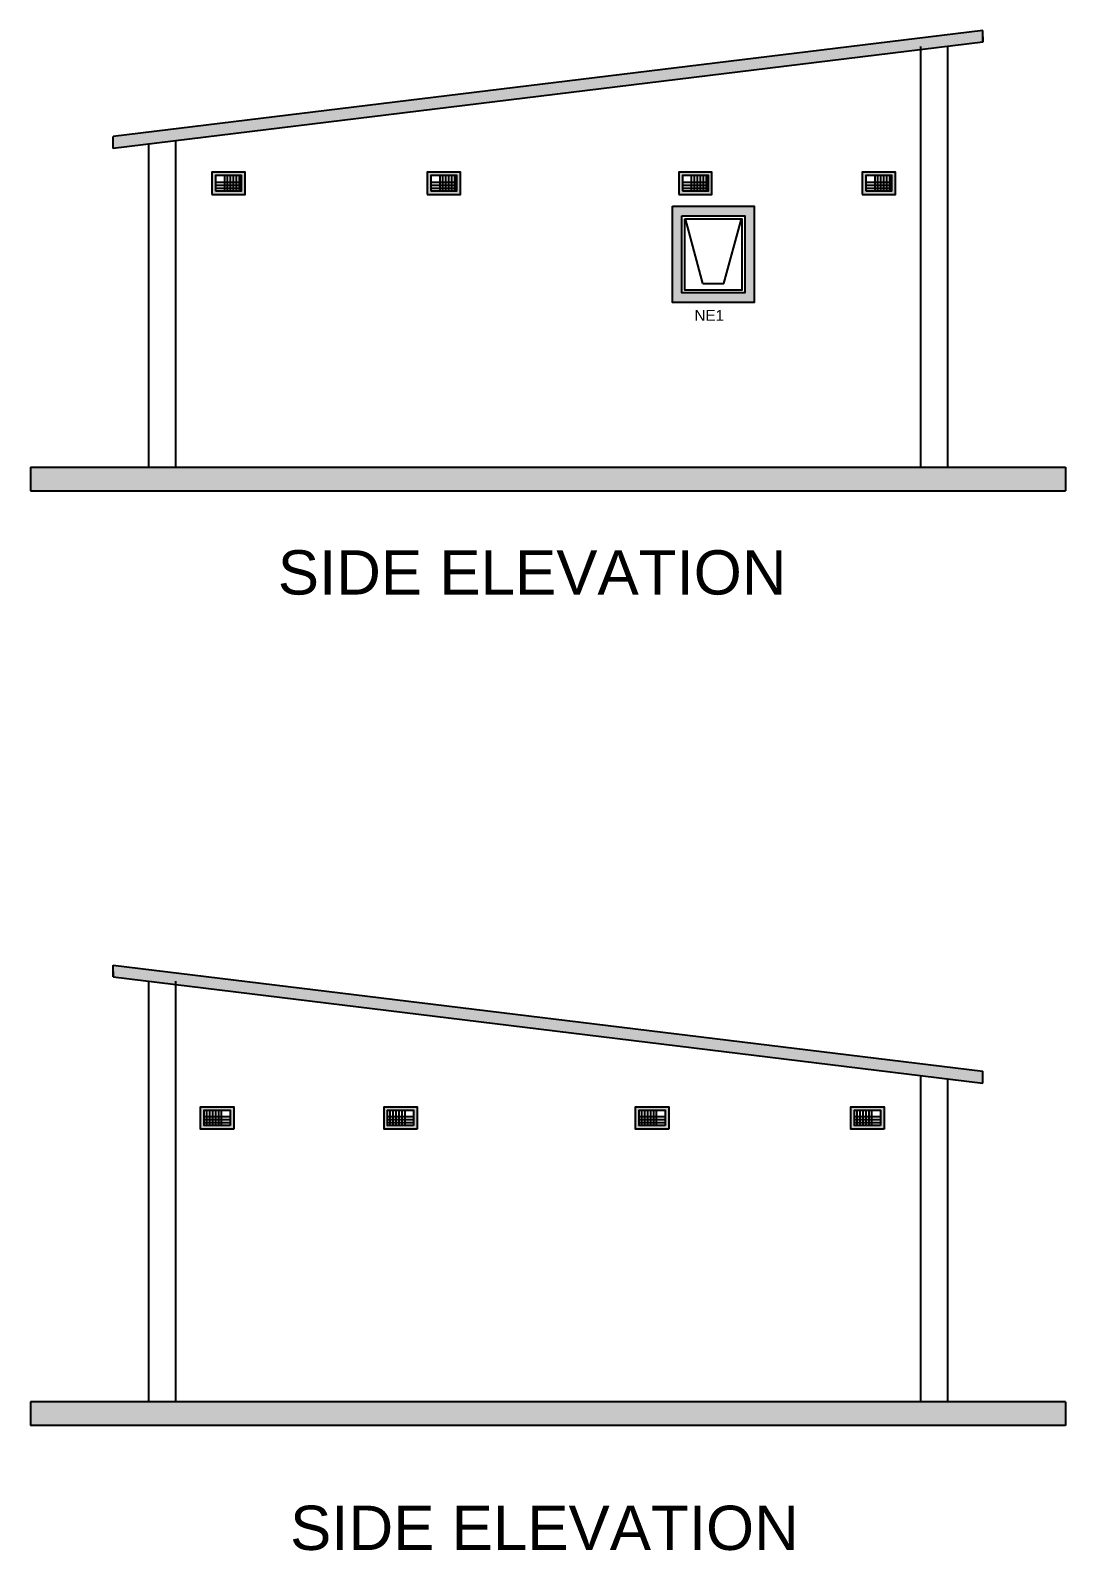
# Model space of a CAD drawing. Header units: millimetres. Extents: x 5556507 to 5811433, y 7824531 to 7923252.
# Drawn here: x 5680615 to 5689386, y 7903428 to 7916304 of the extents above; entities that cross this region are included whole.
import ezdxf

# ---------------------------------------------------------------- set-up
doc = ezdxf.new("R2010")
doc.units = ezdxf.units.MM
for name, color, linetype in [('text', 8, 'Continuous'), ('wall hatch', 252, 'Continuous'), ('windows', 22, 'Continuous')]:
    doc.layers.add(name, color=color, linetype=linetype)
doc.styles.get("Standard").update_dxf_attribs({"font": 'arial.ttf'})

# ---------------------------------------------------------------- blocks, each defined once
blk = doc.blocks.new('NE1')
at = {"layer": 'windows'}
for p, q in [((177, 79), (29, 629)), ((356, 79), (504, 629)), ((177, 79), (356, 79))]:
    blk.add_line(p, q, dxfattribs=at)
for points in [[(0, 654), (533, 654), (533, 0), (0, 0)], [(25, 629), (508, 629), (508, 25), (25, 25)]]:
    blk.add_lwpolyline(points, close=True, dxfattribs=at)

msp = doc.modelspace()

# ---------------------------------------------------------------- hatches: boundary and pattern name
for points in [[(5688686.436, 7916204.467), (5688686.436, 7916304.467), (5681314.936, 7915404.467), (5681314.936, 7915304.467)], [(5681314.936, 7908387.296), (5681314.936, 7908287.296), (5688686.436, 7907387.296), (5688686.436, 7907487.296)]]:
    msp.add_hatch(color=1).paths.add_polyline_path(points)
at = {"true_color": 0x636466}
h = msp.add_hatch(color=251, dxfattribs=at)
h.paths.add_polyline_path([(5682433.514, 7914914.467), (5682153.514, 7914914.467), (5682153.514, 7915104.467), (5682433.514, 7915104.467)])
h.paths.add_polyline_path([(5682403.514, 7914944.467), (5682403.514, 7915074.467), (5682183.514, 7915074.467), (5682183.514, 7914944.467)], flags=16)
h.paths.add_polyline_path([(5682383.514, 7914969.467), (5682383.514, 7915059.467), (5682208.514, 7915059.467), (5682208.514, 7914969.467)], flags=0)
h.paths.add_polyline_path([(5682233.514, 7914994.467), (5682358.514, 7914994.467), (5682358.514, 7915044.467), (5682233.514, 7915044.467)], flags=0)
h.paths.add_polyline_path([(5682383.514, 7914969.467), (5682358.514, 7914969.467), (5682358.514, 7914994.467), (5682383.514, 7914994.467)], flags=0)
h.paths.add_polyline_path([(5682358.514, 7914969.467), (5682333.514, 7914969.467), (5682333.514, 7914994.467), (5682358.514, 7914994.467)], flags=0)
h.paths.add_polyline_path([(5682308.514, 7914969.467), (5682283.514, 7914969.467), (5682283.514, 7914994.467), (5682308.514, 7914994.467)], flags=0)
h.paths.add_polyline_path([(5682333.514, 7914969.467), (5682308.514, 7914969.467), (5682308.514, 7914994.467), (5682333.514, 7914994.467)], flags=0)
h.paths.add_polyline_path([(5682283.514, 7914969.467), (5682258.514, 7914969.467), (5682258.514, 7914994.467), (5682283.514, 7914994.467)], flags=0)
h.paths.add_polyline_path([(5682258.514, 7914969.467), (5682233.514, 7914969.467), (5682233.514, 7914994.467), (5682258.514, 7914994.467)], flags=0)
h.paths.add_polyline_path([(5682233.514, 7914969.467), (5682208.514, 7914969.467), (5682208.514, 7914994.467), (5682233.514, 7914994.467)], flags=0)
h.paths.add_polyline_path([(5682233.514, 7914994.467), (5682208.514, 7914994.467), (5682208.514, 7915019.467), (5682233.514, 7915019.467)], flags=0)
h.paths.add_polyline_path([(5682233.514, 7915019.467), (5682208.514, 7915019.467), (5682208.514, 7915044.467), (5682233.514, 7915044.467)], flags=0)
h.paths.add_polyline_path([(5682233.514, 7915044.467), (5682208.514, 7915044.467), (5682208.514, 7915059.467), (5682233.514, 7915059.467)], flags=0)
h.paths.add_polyline_path([(5682258.514, 7915044.467), (5682233.514, 7915044.467), (5682233.514, 7915059.467), (5682258.514, 7915059.467)], flags=0)
h.paths.add_polyline_path([(5682283.514, 7915044.467), (5682258.514, 7915044.467), (5682258.514, 7915059.467), (5682283.514, 7915059.467)], flags=0)
h.paths.add_polyline_path([(5682308.514, 7915044.467), (5682283.514, 7915044.467), (5682283.514, 7915059.467), (5682308.514, 7915059.467)], flags=0)
h.paths.add_polyline_path([(5682333.514, 7915044.467), (5682308.514, 7915044.467), (5682308.514, 7915059.467), (5682333.514, 7915059.467)], flags=0)
h.paths.add_polyline_path([(5682358.514, 7915044.467), (5682333.514, 7915044.467), (5682333.514, 7915059.467), (5682358.514, 7915059.467)], flags=0)
h.paths.add_polyline_path([(5682383.514, 7915044.467), (5682358.514, 7915044.467), (5682358.514, 7915059.467), (5682383.514, 7915059.467)], flags=0)
h.paths.add_polyline_path([(5682383.514, 7915019.467), (5682358.514, 7915019.467), (5682358.514, 7915044.467), (5682383.514, 7915044.467)], flags=0)
h.paths.add_polyline_path([(5682383.514, 7914994.467), (5682358.514, 7914994.467), (5682358.514, 7915019.467), (5682383.514, 7915019.467)], flags=0)
h = msp.add_hatch(color=251, dxfattribs=at)
h.paths.add_polyline_path([(5684258.066, 7914914.467), (5683978.066, 7914914.467), (5683978.066, 7915104.467), (5684258.066, 7915104.467)])
h.paths.add_polyline_path([(5684228.066, 7914944.467), (5684228.066, 7915074.467), (5684008.066, 7915074.467), (5684008.066, 7914944.467)], flags=16)
h.paths.add_polyline_path([(5684208.066, 7914969.467), (5684208.066, 7915059.467), (5684033.066, 7915059.467), (5684033.066, 7914969.467)], flags=0)
h.paths.add_polyline_path([(5684058.066, 7914994.467), (5684183.066, 7914994.467), (5684183.066, 7915044.467), (5684058.066, 7915044.467)], flags=0)
h.paths.add_polyline_path([(5684208.066, 7914969.467), (5684183.066, 7914969.467), (5684183.066, 7914994.467), (5684208.066, 7914994.467)], flags=0)
h.paths.add_polyline_path([(5684183.066, 7914969.467), (5684158.066, 7914969.467), (5684158.066, 7914994.467), (5684183.066, 7914994.467)], flags=0)
h.paths.add_polyline_path([(5684133.066, 7914969.467), (5684108.066, 7914969.467), (5684108.066, 7914994.467), (5684133.066, 7914994.467)], flags=0)
h.paths.add_polyline_path([(5684158.066, 7914969.467), (5684133.066, 7914969.467), (5684133.066, 7914994.467), (5684158.066, 7914994.467)], flags=0)
h.paths.add_polyline_path([(5684108.066, 7914969.467), (5684083.066, 7914969.467), (5684083.066, 7914994.467), (5684108.066, 7914994.467)], flags=0)
h.paths.add_polyline_path([(5684083.066, 7914969.467), (5684058.066, 7914969.467), (5684058.066, 7914994.467), (5684083.066, 7914994.467)], flags=0)
h.paths.add_polyline_path([(5684058.066, 7914969.467), (5684033.066, 7914969.467), (5684033.066, 7914994.467), (5684058.066, 7914994.467)], flags=0)
h.paths.add_polyline_path([(5684058.066, 7914994.467), (5684033.066, 7914994.467), (5684033.066, 7915019.467), (5684058.066, 7915019.467)], flags=0)
h.paths.add_polyline_path([(5684058.066, 7915019.467), (5684033.066, 7915019.467), (5684033.066, 7915044.467), (5684058.066, 7915044.467)], flags=0)
h.paths.add_polyline_path([(5684058.066, 7915044.467), (5684033.066, 7915044.467), (5684033.066, 7915059.467), (5684058.066, 7915059.467)], flags=0)
h.paths.add_polyline_path([(5684083.066, 7915044.467), (5684058.066, 7915044.467), (5684058.066, 7915059.467), (5684083.066, 7915059.467)], flags=0)
h.paths.add_polyline_path([(5684108.066, 7915044.467), (5684083.066, 7915044.467), (5684083.066, 7915059.467), (5684108.066, 7915059.467)], flags=0)
h.paths.add_polyline_path([(5684133.066, 7915044.467), (5684108.066, 7915044.467), (5684108.066, 7915059.467), (5684133.066, 7915059.467)], flags=0)
h.paths.add_polyline_path([(5684158.066, 7915044.467), (5684133.066, 7915044.467), (5684133.066, 7915059.467), (5684158.066, 7915059.467)], flags=0)
h.paths.add_polyline_path([(5684183.066, 7915044.467), (5684158.066, 7915044.467), (5684158.066, 7915059.467), (5684183.066, 7915059.467)], flags=0)
h.paths.add_polyline_path([(5684208.066, 7915044.467), (5684183.066, 7915044.467), (5684183.066, 7915059.467), (5684208.066, 7915059.467)], flags=0)
h.paths.add_polyline_path([(5684208.066, 7915019.467), (5684183.066, 7915019.467), (5684183.066, 7915044.467), (5684208.066, 7915044.467)], flags=0)
h.paths.add_polyline_path([(5684208.066, 7914994.467), (5684183.066, 7914994.467), (5684183.066, 7915019.467), (5684208.066, 7915019.467)], flags=0)
h = msp.add_hatch(color=251, dxfattribs=at)
h.paths.add_polyline_path([(5686389.968, 7914914.467), (5686109.968, 7914914.467), (5686109.968, 7915104.467), (5686389.968, 7915104.467)])
h.paths.add_polyline_path([(5686359.968, 7914944.467), (5686359.968, 7915074.467), (5686139.968, 7915074.467), (5686139.968, 7914944.467)], flags=16)
h.paths.add_polyline_path([(5686339.968, 7914969.467), (5686339.968, 7915059.467), (5686164.968, 7915059.467), (5686164.968, 7914969.467)], flags=0)
h.paths.add_polyline_path([(5686189.968, 7914994.467), (5686314.968, 7914994.467), (5686314.968, 7915044.467), (5686189.968, 7915044.467)], flags=0)
h.paths.add_polyline_path([(5686339.968, 7914969.467), (5686314.968, 7914969.467), (5686314.968, 7914994.467), (5686339.968, 7914994.467)], flags=0)
h.paths.add_polyline_path([(5686314.968, 7914969.467), (5686289.968, 7914969.467), (5686289.968, 7914994.467), (5686314.968, 7914994.467)], flags=0)
h.paths.add_polyline_path([(5686264.968, 7914969.467), (5686239.968, 7914969.467), (5686239.968, 7914994.467), (5686264.968, 7914994.467)], flags=0)
h.paths.add_polyline_path([(5686289.968, 7914969.467), (5686264.968, 7914969.467), (5686264.968, 7914994.467), (5686289.968, 7914994.467)], flags=0)
h.paths.add_polyline_path([(5686239.968, 7914969.467), (5686214.968, 7914969.467), (5686214.968, 7914994.467), (5686239.968, 7914994.467)], flags=0)
h.paths.add_polyline_path([(5686214.968, 7914969.467), (5686189.968, 7914969.467), (5686189.968, 7914994.467), (5686214.968, 7914994.467)], flags=0)
h.paths.add_polyline_path([(5686189.968, 7914969.467), (5686164.968, 7914969.467), (5686164.968, 7914994.467), (5686189.968, 7914994.467)], flags=0)
h.paths.add_polyline_path([(5686189.968, 7914994.467), (5686164.968, 7914994.467), (5686164.968, 7915019.467), (5686189.968, 7915019.467)], flags=0)
h.paths.add_polyline_path([(5686189.968, 7915019.467), (5686164.968, 7915019.467), (5686164.968, 7915044.467), (5686189.968, 7915044.467)], flags=0)
h.paths.add_polyline_path([(5686189.968, 7915044.467), (5686164.968, 7915044.467), (5686164.968, 7915059.467), (5686189.968, 7915059.467)], flags=0)
h.paths.add_polyline_path([(5686214.968, 7915044.467), (5686189.968, 7915044.467), (5686189.968, 7915059.467), (5686214.968, 7915059.467)], flags=0)
h.paths.add_polyline_path([(5686239.968, 7915044.467), (5686214.968, 7915044.467), (5686214.968, 7915059.467), (5686239.968, 7915059.467)], flags=0)
h.paths.add_polyline_path([(5686264.968, 7915044.467), (5686239.968, 7915044.467), (5686239.968, 7915059.467), (5686264.968, 7915059.467)], flags=0)
h.paths.add_polyline_path([(5686289.968, 7915044.467), (5686264.968, 7915044.467), (5686264.968, 7915059.467), (5686289.968, 7915059.467)], flags=0)
h.paths.add_polyline_path([(5686314.968, 7915044.467), (5686289.968, 7915044.467), (5686289.968, 7915059.467), (5686314.968, 7915059.467)], flags=0)
h.paths.add_polyline_path([(5686339.968, 7915044.467), (5686314.968, 7915044.467), (5686314.968, 7915059.467), (5686339.968, 7915059.467)], flags=0)
h.paths.add_polyline_path([(5686339.968, 7915019.467), (5686314.968, 7915019.467), (5686314.968, 7915044.467), (5686339.968, 7915044.467)], flags=0)
h.paths.add_polyline_path([(5686339.968, 7914994.467), (5686314.968, 7914994.467), (5686314.968, 7915019.467), (5686339.968, 7915019.467)], flags=0)
h = msp.add_hatch(color=251, dxfattribs=at)
h.paths.add_polyline_path([(5687943.986, 7914914.467), (5687663.986, 7914914.467), (5687663.986, 7915104.467), (5687943.986, 7915104.467)])
h.paths.add_polyline_path([(5687913.986, 7914944.467), (5687913.986, 7915074.467), (5687693.986, 7915074.467), (5687693.986, 7914944.467)], flags=16)
h.paths.add_polyline_path([(5687893.986, 7914969.467), (5687893.986, 7915059.467), (5687718.986, 7915059.467), (5687718.986, 7914969.467)], flags=0)
h.paths.add_polyline_path([(5687743.986, 7914994.467), (5687868.986, 7914994.467), (5687868.986, 7915044.467), (5687743.986, 7915044.467)], flags=0)
h.paths.add_polyline_path([(5687893.986, 7914969.467), (5687868.986, 7914969.467), (5687868.986, 7914994.467), (5687893.986, 7914994.467)], flags=0)
h.paths.add_polyline_path([(5687868.986, 7914969.467), (5687843.986, 7914969.467), (5687843.986, 7914994.467), (5687868.986, 7914994.467)], flags=0)
h.paths.add_polyline_path([(5687818.986, 7914969.467), (5687793.986, 7914969.467), (5687793.986, 7914994.467), (5687818.986, 7914994.467)], flags=0)
h.paths.add_polyline_path([(5687843.986, 7914969.467), (5687818.986, 7914969.467), (5687818.986, 7914994.467), (5687843.986, 7914994.467)], flags=0)
h.paths.add_polyline_path([(5687793.986, 7914969.467), (5687768.986, 7914969.467), (5687768.986, 7914994.467), (5687793.986, 7914994.467)], flags=0)
h.paths.add_polyline_path([(5687768.986, 7914969.467), (5687743.986, 7914969.467), (5687743.986, 7914994.467), (5687768.986, 7914994.467)], flags=0)
h.paths.add_polyline_path([(5687743.986, 7914969.467), (5687718.986, 7914969.467), (5687718.986, 7914994.467), (5687743.986, 7914994.467)], flags=0)
h.paths.add_polyline_path([(5687743.986, 7914994.467), (5687718.986, 7914994.467), (5687718.986, 7915019.467), (5687743.986, 7915019.467)], flags=0)
h.paths.add_polyline_path([(5687743.986, 7915019.467), (5687718.986, 7915019.467), (5687718.986, 7915044.467), (5687743.986, 7915044.467)], flags=0)
h.paths.add_polyline_path([(5687743.986, 7915044.467), (5687718.986, 7915044.467), (5687718.986, 7915059.467), (5687743.986, 7915059.467)], flags=0)
h.paths.add_polyline_path([(5687768.986, 7915044.467), (5687743.986, 7915044.467), (5687743.986, 7915059.467), (5687768.986, 7915059.467)], flags=0)
h.paths.add_polyline_path([(5687793.986, 7915044.467), (5687768.986, 7915044.467), (5687768.986, 7915059.467), (5687793.986, 7915059.467)], flags=0)
h.paths.add_polyline_path([(5687818.986, 7915044.467), (5687793.986, 7915044.467), (5687793.986, 7915059.467), (5687818.986, 7915059.467)], flags=0)
h.paths.add_polyline_path([(5687843.986, 7915044.467), (5687818.986, 7915044.467), (5687818.986, 7915059.467), (5687843.986, 7915059.467)], flags=0)
h.paths.add_polyline_path([(5687868.986, 7915044.467), (5687843.986, 7915044.467), (5687843.986, 7915059.467), (5687868.986, 7915059.467)], flags=0)
h.paths.add_polyline_path([(5687893.986, 7915044.467), (5687868.986, 7915044.467), (5687868.986, 7915059.467), (5687893.986, 7915059.467)], flags=0)
h.paths.add_polyline_path([(5687893.986, 7915019.467), (5687868.986, 7915019.467), (5687868.986, 7915044.467), (5687893.986, 7915044.467)], flags=0)
h.paths.add_polyline_path([(5687893.986, 7914994.467), (5687868.986, 7914994.467), (5687868.986, 7915019.467), (5687893.986, 7915019.467)], flags=0)
h = msp.add_hatch()
h.set_pattern_fill('AR-CONC', color=8, style=0)
h.set_pattern_definition([(50, (56615.24, -1e-08), (182.184669, -15.9390855), [19.05, -209.55]), (355, (56615.24, -1e-08), (-35.2434214, 191.0568452), [15.24, -167.640584]), (100.4514447, (56630.42, -1.33), (146.941247, 175.117752), [16.1900088, -178.0902446]), (46.1842, (56615.24, 50.8), (271.079041, -42.042328), [28.575, -314.325]), (96.6355576, (56637.83, 47.3), (237.404134, 247.4261246), [24.285023, -267.135608]), (351.1841512, (56615.24, 50.8), (237.404134, 247.4261246), [22.859967, -251.459732]), (21, (56640.64, 38.1), (151.6143913, -102.2651982), [19.05, -209.55]), (326, (56640.64, 38.1), (61.8020283, 184.187966), [15.24, -167.64]), (71.451445, (56653.27, 29.58), (213.4164193, 81.922769), [16.1900088, -178.0899376]), (37.5, (56615.237, -1e-08), (3.08860325, 84.55503887), [0, -165.608, 0, -170.18, 0, -168.275]), (7.5, (56615.24, -1e-08), (66.8196625, 100.1805748), [0, -97.028, 0, -161.798, 0, -64.135]), (327.5, (56558.595, -1e-08), (135.59059517, -5.728744), [0, -63.5, 0, -198.12, 0, -262.89]), (317.5, (56533.2, -1e-08), (148.1291814, 25.426491), [0, -82.55, 0, -131.572, 0, -186.69])])
h.paths.add_polyline_path([(5689386.436, 7912604.467), (5680614.936, 7912604.467), (5680614.936, 7912404.467), (5689386.436, 7912404.467)])
h = msp.add_hatch(color=251, dxfattribs=at)
h.paths.add_polyline_path([(5682057.385, 7906997.296), (5682337.385, 7906997.296), (5682337.385, 7907187.296), (5682057.385, 7907187.296)])
h.paths.add_polyline_path([(5682087.385, 7907027.296), (5682087.385, 7907157.296), (5682307.385, 7907157.296), (5682307.385, 7907027.296)], flags=16)
h.paths.add_polyline_path([(5682107.385, 7907052.296), (5682107.385, 7907142.296), (5682282.385, 7907142.296), (5682282.385, 7907052.296)], flags=0)
h.paths.add_polyline_path([(5682257.385, 7907077.296), (5682132.385, 7907077.296), (5682132.385, 7907127.296), (5682257.385, 7907127.296)], flags=0)
h.paths.add_polyline_path([(5682107.385, 7907052.296), (5682132.385, 7907052.296), (5682132.385, 7907077.296), (5682107.385, 7907077.296)], flags=0)
h.paths.add_polyline_path([(5682132.385, 7907052.296), (5682157.385, 7907052.296), (5682157.385, 7907077.296), (5682132.385, 7907077.296)], flags=0)
h.paths.add_polyline_path([(5682182.385, 7907052.296), (5682207.385, 7907052.296), (5682207.385, 7907077.296), (5682182.385, 7907077.296)], flags=0)
h.paths.add_polyline_path([(5682157.385, 7907052.296), (5682182.385, 7907052.296), (5682182.385, 7907077.296), (5682157.385, 7907077.296)], flags=0)
h.paths.add_polyline_path([(5682207.385, 7907052.296), (5682232.385, 7907052.296), (5682232.385, 7907077.296), (5682207.385, 7907077.296)], flags=0)
h.paths.add_polyline_path([(5682232.385, 7907052.296), (5682257.385, 7907052.296), (5682257.385, 7907077.296), (5682232.385, 7907077.296)], flags=0)
h.paths.add_polyline_path([(5682257.385, 7907052.296), (5682282.385, 7907052.296), (5682282.385, 7907077.296), (5682257.385, 7907077.296)], flags=0)
h.paths.add_polyline_path([(5682257.385, 7907077.296), (5682282.385, 7907077.296), (5682282.385, 7907102.296), (5682257.385, 7907102.296)], flags=0)
h.paths.add_polyline_path([(5682257.385, 7907102.296), (5682282.385, 7907102.296), (5682282.385, 7907127.296), (5682257.385, 7907127.296)], flags=0)
h.paths.add_polyline_path([(5682257.385, 7907127.296), (5682282.385, 7907127.296), (5682282.385, 7907142.296), (5682257.385, 7907142.296)], flags=0)
h.paths.add_polyline_path([(5682232.385, 7907127.296), (5682257.385, 7907127.296), (5682257.385, 7907142.296), (5682232.385, 7907142.296)], flags=0)
h.paths.add_polyline_path([(5682207.385, 7907127.296), (5682232.385, 7907127.296), (5682232.385, 7907142.296), (5682207.385, 7907142.296)], flags=0)
h.paths.add_polyline_path([(5682182.385, 7907127.296), (5682207.385, 7907127.296), (5682207.385, 7907142.296), (5682182.385, 7907142.296)], flags=0)
h.paths.add_polyline_path([(5682157.385, 7907127.296), (5682182.385, 7907127.296), (5682182.385, 7907142.296), (5682157.385, 7907142.296)], flags=0)
h.paths.add_polyline_path([(5682132.385, 7907127.296), (5682157.385, 7907127.296), (5682157.385, 7907142.296), (5682132.385, 7907142.296)], flags=0)
h.paths.add_polyline_path([(5682107.385, 7907127.296), (5682132.385, 7907127.296), (5682132.385, 7907142.296), (5682107.385, 7907142.296)], flags=0)
h.paths.add_polyline_path([(5682107.385, 7907102.296), (5682132.385, 7907102.296), (5682132.385, 7907127.296), (5682107.385, 7907127.296)], flags=0)
h.paths.add_polyline_path([(5682107.385, 7907077.296), (5682132.385, 7907077.296), (5682132.385, 7907102.296), (5682107.385, 7907102.296)], flags=0)
h = msp.add_hatch(color=251, dxfattribs=at)
h.paths.add_polyline_path([(5683611.404, 7906997.296), (5683891.404, 7906997.296), (5683891.404, 7907187.296), (5683611.404, 7907187.296)])
h.paths.add_polyline_path([(5683641.404, 7907027.296), (5683641.404, 7907157.296), (5683861.404, 7907157.296), (5683861.404, 7907027.296)], flags=16)
h.paths.add_polyline_path([(5683661.404, 7907052.296), (5683661.404, 7907142.296), (5683836.404, 7907142.296), (5683836.404, 7907052.296)], flags=0)
h.paths.add_polyline_path([(5683811.404, 7907077.296), (5683686.404, 7907077.296), (5683686.404, 7907127.296), (5683811.404, 7907127.296)], flags=0)
h.paths.add_polyline_path([(5683661.404, 7907052.296), (5683686.404, 7907052.296), (5683686.404, 7907077.296), (5683661.404, 7907077.296)], flags=0)
h.paths.add_polyline_path([(5683686.404, 7907052.296), (5683711.404, 7907052.296), (5683711.404, 7907077.296), (5683686.404, 7907077.296)], flags=0)
h.paths.add_polyline_path([(5683736.404, 7907052.296), (5683761.404, 7907052.296), (5683761.404, 7907077.296), (5683736.404, 7907077.296)], flags=0)
h.paths.add_polyline_path([(5683711.404, 7907052.296), (5683736.404, 7907052.296), (5683736.404, 7907077.296), (5683711.404, 7907077.296)], flags=0)
h.paths.add_polyline_path([(5683761.404, 7907052.296), (5683786.404, 7907052.296), (5683786.404, 7907077.296), (5683761.404, 7907077.296)], flags=0)
h.paths.add_polyline_path([(5683786.404, 7907052.296), (5683811.404, 7907052.296), (5683811.404, 7907077.296), (5683786.404, 7907077.296)], flags=0)
h.paths.add_polyline_path([(5683811.404, 7907052.296), (5683836.404, 7907052.296), (5683836.404, 7907077.296), (5683811.404, 7907077.296)], flags=0)
h.paths.add_polyline_path([(5683811.404, 7907077.296), (5683836.404, 7907077.296), (5683836.404, 7907102.296), (5683811.404, 7907102.296)], flags=0)
h.paths.add_polyline_path([(5683811.404, 7907102.296), (5683836.404, 7907102.296), (5683836.404, 7907127.296), (5683811.404, 7907127.296)], flags=0)
h.paths.add_polyline_path([(5683811.404, 7907127.296), (5683836.404, 7907127.296), (5683836.404, 7907142.296), (5683811.404, 7907142.296)], flags=0)
h.paths.add_polyline_path([(5683786.404, 7907127.296), (5683811.404, 7907127.296), (5683811.404, 7907142.296), (5683786.404, 7907142.296)], flags=0)
h.paths.add_polyline_path([(5683761.404, 7907127.296), (5683786.404, 7907127.296), (5683786.404, 7907142.296), (5683761.404, 7907142.296)], flags=0)
h.paths.add_polyline_path([(5683736.404, 7907127.296), (5683761.404, 7907127.296), (5683761.404, 7907142.296), (5683736.404, 7907142.296)], flags=0)
h.paths.add_polyline_path([(5683711.404, 7907127.296), (5683736.404, 7907127.296), (5683736.404, 7907142.296), (5683711.404, 7907142.296)], flags=0)
h.paths.add_polyline_path([(5683686.404, 7907127.296), (5683711.404, 7907127.296), (5683711.404, 7907142.296), (5683686.404, 7907142.296)], flags=0)
h.paths.add_polyline_path([(5683661.404, 7907127.296), (5683686.404, 7907127.296), (5683686.404, 7907142.296), (5683661.404, 7907142.296)], flags=0)
h.paths.add_polyline_path([(5683661.404, 7907102.296), (5683686.404, 7907102.296), (5683686.404, 7907127.296), (5683661.404, 7907127.296)], flags=0)
h.paths.add_polyline_path([(5683661.404, 7907077.296), (5683686.404, 7907077.296), (5683686.404, 7907102.296), (5683661.404, 7907102.296)], flags=0)
h = msp.add_hatch(color=251, dxfattribs=at)
h.paths.add_polyline_path([(5685743.305, 7906997.296), (5686023.305, 7906997.296), (5686023.305, 7907187.296), (5685743.305, 7907187.296)])
h.paths.add_polyline_path([(5685773.305, 7907027.296), (5685773.305, 7907157.296), (5685993.305, 7907157.296), (5685993.305, 7907027.296)], flags=16)
h.paths.add_polyline_path([(5685793.305, 7907052.296), (5685793.305, 7907142.296), (5685968.305, 7907142.296), (5685968.305, 7907052.296)], flags=0)
h.paths.add_polyline_path([(5685943.305, 7907077.296), (5685818.305, 7907077.296), (5685818.305, 7907127.296), (5685943.305, 7907127.296)], flags=0)
h.paths.add_polyline_path([(5685793.305, 7907052.296), (5685818.305, 7907052.296), (5685818.305, 7907077.296), (5685793.305, 7907077.296)], flags=0)
h.paths.add_polyline_path([(5685818.305, 7907052.296), (5685843.305, 7907052.296), (5685843.305, 7907077.296), (5685818.305, 7907077.296)], flags=0)
h.paths.add_polyline_path([(5685868.305, 7907052.296), (5685893.305, 7907052.296), (5685893.305, 7907077.296), (5685868.305, 7907077.296)], flags=0)
h.paths.add_polyline_path([(5685843.305, 7907052.296), (5685868.305, 7907052.296), (5685868.305, 7907077.296), (5685843.305, 7907077.296)], flags=0)
h.paths.add_polyline_path([(5685893.305, 7907052.296), (5685918.305, 7907052.296), (5685918.305, 7907077.296), (5685893.305, 7907077.296)], flags=0)
h.paths.add_polyline_path([(5685918.305, 7907052.296), (5685943.305, 7907052.296), (5685943.305, 7907077.296), (5685918.305, 7907077.296)], flags=0)
h.paths.add_polyline_path([(5685943.305, 7907052.296), (5685968.305, 7907052.296), (5685968.305, 7907077.296), (5685943.305, 7907077.296)], flags=0)
h.paths.add_polyline_path([(5685943.305, 7907077.296), (5685968.305, 7907077.296), (5685968.305, 7907102.296), (5685943.305, 7907102.296)], flags=0)
h.paths.add_polyline_path([(5685943.305, 7907102.296), (5685968.305, 7907102.296), (5685968.305, 7907127.296), (5685943.305, 7907127.296)], flags=0)
h.paths.add_polyline_path([(5685943.305, 7907127.296), (5685968.305, 7907127.296), (5685968.305, 7907142.296), (5685943.305, 7907142.296)], flags=0)
h.paths.add_polyline_path([(5685918.305, 7907127.296), (5685943.305, 7907127.296), (5685943.305, 7907142.296), (5685918.305, 7907142.296)], flags=0)
h.paths.add_polyline_path([(5685893.305, 7907127.296), (5685918.305, 7907127.296), (5685918.305, 7907142.296), (5685893.305, 7907142.296)], flags=0)
h.paths.add_polyline_path([(5685868.305, 7907127.296), (5685893.305, 7907127.296), (5685893.305, 7907142.296), (5685868.305, 7907142.296)], flags=0)
h.paths.add_polyline_path([(5685843.305, 7907127.296), (5685868.305, 7907127.296), (5685868.305, 7907142.296), (5685843.305, 7907142.296)], flags=0)
h.paths.add_polyline_path([(5685818.305, 7907127.296), (5685843.305, 7907127.296), (5685843.305, 7907142.296), (5685818.305, 7907142.296)], flags=0)
h.paths.add_polyline_path([(5685793.305, 7907127.296), (5685818.305, 7907127.296), (5685818.305, 7907142.296), (5685793.305, 7907142.296)], flags=0)
h.paths.add_polyline_path([(5685793.305, 7907102.296), (5685818.305, 7907102.296), (5685818.305, 7907127.296), (5685793.305, 7907127.296)], flags=0)
h.paths.add_polyline_path([(5685793.305, 7907077.296), (5685818.305, 7907077.296), (5685818.305, 7907102.296), (5685793.305, 7907102.296)], flags=0)
h = msp.add_hatch(color=251, dxfattribs=at)
h.paths.add_polyline_path([(5687567.858, 7906997.296), (5687847.858, 7906997.296), (5687847.858, 7907187.296), (5687567.858, 7907187.296)])
h.paths.add_polyline_path([(5687597.858, 7907027.296), (5687597.858, 7907157.296), (5687817.858, 7907157.296), (5687817.858, 7907027.296)], flags=16)
h.paths.add_polyline_path([(5687617.858, 7907052.296), (5687617.858, 7907142.296), (5687792.858, 7907142.296), (5687792.858, 7907052.296)], flags=0)
h.paths.add_polyline_path([(5687767.858, 7907077.296), (5687642.858, 7907077.296), (5687642.858, 7907127.296), (5687767.858, 7907127.296)], flags=0)
h.paths.add_polyline_path([(5687617.858, 7907052.296), (5687642.858, 7907052.296), (5687642.858, 7907077.296), (5687617.858, 7907077.296)], flags=0)
h.paths.add_polyline_path([(5687642.858, 7907052.296), (5687667.858, 7907052.296), (5687667.858, 7907077.296), (5687642.858, 7907077.296)], flags=0)
h.paths.add_polyline_path([(5687692.858, 7907052.296), (5687717.858, 7907052.296), (5687717.858, 7907077.296), (5687692.858, 7907077.296)], flags=0)
h.paths.add_polyline_path([(5687667.858, 7907052.296), (5687692.858, 7907052.296), (5687692.858, 7907077.296), (5687667.858, 7907077.296)], flags=0)
h.paths.add_polyline_path([(5687717.858, 7907052.296), (5687742.858, 7907052.296), (5687742.858, 7907077.296), (5687717.858, 7907077.296)], flags=0)
h.paths.add_polyline_path([(5687742.858, 7907052.296), (5687767.858, 7907052.296), (5687767.858, 7907077.296), (5687742.858, 7907077.296)], flags=0)
h.paths.add_polyline_path([(5687767.858, 7907052.296), (5687792.858, 7907052.296), (5687792.858, 7907077.296), (5687767.858, 7907077.296)], flags=0)
h.paths.add_polyline_path([(5687767.858, 7907077.296), (5687792.858, 7907077.296), (5687792.858, 7907102.296), (5687767.858, 7907102.296)], flags=0)
h.paths.add_polyline_path([(5687767.858, 7907102.296), (5687792.858, 7907102.296), (5687792.858, 7907127.296), (5687767.858, 7907127.296)], flags=0)
h.paths.add_polyline_path([(5687767.858, 7907127.296), (5687792.858, 7907127.296), (5687792.858, 7907142.296), (5687767.858, 7907142.296)], flags=0)
h.paths.add_polyline_path([(5687742.858, 7907127.296), (5687767.858, 7907127.296), (5687767.858, 7907142.296), (5687742.858, 7907142.296)], flags=0)
h.paths.add_polyline_path([(5687717.858, 7907127.296), (5687742.858, 7907127.296), (5687742.858, 7907142.296), (5687717.858, 7907142.296)], flags=0)
h.paths.add_polyline_path([(5687692.858, 7907127.296), (5687717.858, 7907127.296), (5687717.858, 7907142.296), (5687692.858, 7907142.296)], flags=0)
h.paths.add_polyline_path([(5687667.858, 7907127.296), (5687692.858, 7907127.296), (5687692.858, 7907142.296), (5687667.858, 7907142.296)], flags=0)
h.paths.add_polyline_path([(5687642.858, 7907127.296), (5687667.858, 7907127.296), (5687667.858, 7907142.296), (5687642.858, 7907142.296)], flags=0)
h.paths.add_polyline_path([(5687617.858, 7907127.296), (5687642.858, 7907127.296), (5687642.858, 7907142.296), (5687617.858, 7907142.296)], flags=0)
h.paths.add_polyline_path([(5687617.858, 7907102.296), (5687642.858, 7907102.296), (5687642.858, 7907127.296), (5687617.858, 7907127.296)], flags=0)
h.paths.add_polyline_path([(5687617.858, 7907077.296), (5687642.858, 7907077.296), (5687642.858, 7907102.296), (5687617.858, 7907102.296)], flags=0)
h = msp.add_hatch()
h.set_pattern_fill('AR-CONC', color=8, style=0)
h.set_pattern_definition([(50, (47843.74, -7917.17), (182.184669, -15.9390855), [19.05, -209.55]), (355, (47843.74, -7917.17), (-35.2434214, 191.0568452), [15.24, -167.640584]), (100.4514447, (47858.92, -7918.5), (146.941247, 175.117752), [16.1900088, -178.0902446]), (46.1842, (47843.74, -7866.37), (271.079041, -42.042328), [28.575, -314.325]), (96.6355576, (47866.33, -7869.88), (237.404134, 247.4261246), [24.285023, -267.135608]), (351.1841512, (47843.74, -7866.37), (237.404134, 247.4261246), [22.859967, -251.459732]), (21, (47869.14, -7879.07), (151.6143913, -102.2651982), [19.05, -209.55]), (326, (47869.14, -7879.07), (61.8020283, 184.187966), [15.24, -167.64]), (71.451445, (47881.77, -7887.6), (213.4164193, 81.922769), [16.1900088, -178.0899376]), (37.5, (47843.737, -7917.17), (3.08860325, 84.55503887), [0, -165.608, 0, -170.18, 0, -168.275]), (7.5, (47843.74, -7917.17), (66.8196625, 100.1805748), [0, -97.028, 0, -161.798, 0, -64.135]), (327.5, (47787.095, -7917.17), (135.59059517, -5.728744), [0, -63.5, 0, -198.12, 0, -262.89]), (317.5, (47761.7, -7917.17), (148.1291814, 25.426491), [0, -82.55, 0, -131.572, 0, -186.69])])
h.paths.add_polyline_path([(5680614.936, 7904687.296), (5680614.936, 7904487.296), (5689386.436, 7904487.296), (5689386.436, 7904687.296)])
at = {"layer": 'wall hatch'}
h = msp.add_hatch(color=8, dxfattribs=at)
h.paths.add_polyline_path([(5686055.536, 7914814.467), (5686055.536, 7914000.467), (5686748.536, 7914000.467), (5686748.536, 7914814.467)])
h.paths.add_polyline_path([(5686668.536, 7914734.467), (5686668.536, 7914080.467), (5686135.536, 7914080.467), (5686135.536, 7914734.467)], flags=16)

# ---------------------------------------------------------------- linework, layer by layer
for p, q in [((5688686.436, 7916304.467), (5681314.936, 7915404.467)), ((5688686.436, 7916204.467), (5688686.436, 7916304.467)), ((5688686.436, 7916204.467), (5681314.936, 7915304.467)), ((5688157.836, 7916167.84), (5688157.836, 7912604.467)), ((5688386.436, 7916167.84), (5688386.436, 7912604.467)), ((5688686.436, 7916249.855), (5688686.436, 7916204.467)), ((5681314.936, 7915304.467), (5681314.936, 7915404.467)), ((5681843.536, 7915369.005), (5681843.536, 7912604.467)), ((5681614.936, 7915341.095), (5681614.936, 7912604.467)), ((5682183.514, 7915019.467), (5682403.514, 7915019.467)), ((5682183.514, 7914994.467), (5682403.514, 7914994.467)), ((5682183.514, 7914969.467), (5682403.514, 7914969.467)), ((5682258.514, 7915074.467), (5682258.514, 7914944.467)), ((5682283.514, 7915074.467), (5682283.514, 7914944.467)), ((5682308.514, 7915074.467), (5682308.514, 7914944.467)), ((5682333.514, 7915074.467), (5682333.514, 7914944.467)), ((5682358.514, 7915074.467), (5682358.514, 7914944.467)), ((5682383.514, 7915074.467), (5682383.514, 7914944.467)), ((5684008.066, 7915019.467), (5684228.066, 7915019.467)), ((5684008.066, 7914994.467), (5684228.066, 7914994.467)), ((5684008.066, 7914969.467), (5684228.066, 7914969.467)), ((5684083.066, 7915074.467), (5684083.066, 7914944.467)), ((5684108.066, 7915074.467), (5684108.066, 7914944.467)), ((5684133.066, 7915074.467), (5684133.066, 7914944.467)), ((5684158.066, 7915074.467), (5684158.066, 7914944.467)), ((5684183.066, 7915074.467), (5684183.066, 7914944.467)), ((5684208.066, 7915074.467), (5684208.066, 7914944.467)), ((5686139.968, 7915019.467), (5686359.968, 7915019.467)), ((5686139.968, 7914994.467), (5686359.968, 7914994.467)), ((5686139.968, 7914969.467), (5686359.968, 7914969.467)), ((5686214.968, 7915074.467), (5686214.968, 7914944.467)), ((5686239.968, 7915074.467), (5686239.968, 7914944.467)), ((5686264.968, 7915074.467), (5686264.968, 7914944.467)), ((5686289.968, 7915074.467), (5686289.968, 7914944.467)), ((5686314.968, 7915074.467), (5686314.968, 7914944.467)), ((5686339.968, 7915074.467), (5686339.968, 7914944.467)), ((5687693.986, 7915019.467), (5687913.986, 7915019.467)), ((5687693.986, 7914994.467), (5687913.986, 7914994.467)), ((5687693.986, 7914969.467), (5687913.986, 7914969.467)), ((5687768.986, 7915074.467), (5687768.986, 7914944.467)), ((5687793.986, 7915074.467), (5687793.986, 7914944.467)), ((5687818.986, 7915074.467), (5687818.986, 7914944.467)), ((5687843.986, 7915074.467), (5687843.986, 7914944.467)), ((5687868.986, 7915074.467), (5687868.986, 7914944.467)), ((5687893.986, 7915074.467), (5687893.986, 7914944.467)), ((5680614.936, 7912604.467), (5689386.436, 7912604.467)), ((5680614.936, 7912604.467), (5680614.936, 7912404.467)), ((5689386.436, 7912604.467), (5689386.436, 7912404.467)), ((5680614.936, 7912404.467), (5689386.436, 7912404.467)), ((5681314.936, 7908287.296), (5681314.936, 7908387.296)), ((5681314.936, 7908387.296), (5688686.436, 7907487.296)), ((5681314.936, 7908332.684), (5681314.936, 7908287.296)), ((5681314.936, 7908287.296), (5688686.436, 7907387.296)), ((5681614.936, 7908250.668), (5681614.936, 7904687.296)), ((5681843.536, 7908250.668), (5681843.536, 7904687.296)), ((5688157.836, 7907451.834), (5688157.836, 7904687.296)), ((5688386.436, 7907423.923), (5688386.436, 7904687.296)), ((5688686.436, 7907387.296), (5688686.436, 7907487.296)), ((5682107.385, 7907157.296), (5682107.385, 7907027.296)), ((5682132.385, 7907157.296), (5682132.385, 7907027.296)), ((5682157.385, 7907157.296), (5682157.385, 7907027.296)), ((5682182.385, 7907157.296), (5682182.385, 7907027.296)), ((5682207.385, 7907157.296), (5682207.385, 7907027.296)), ((5682232.385, 7907157.296), (5682232.385, 7907027.296)), ((5683661.404, 7907157.296), (5683661.404, 7907027.296)), ((5683686.404, 7907157.296), (5683686.404, 7907027.296)), ((5683711.404, 7907157.296), (5683711.404, 7907027.296)), ((5683736.404, 7907157.296), (5683736.404, 7907027.296)), ((5683761.404, 7907157.296), (5683761.404, 7907027.296)), ((5683786.404, 7907157.296), (5683786.404, 7907027.296)), ((5685793.305, 7907157.296), (5685793.305, 7907027.296)), ((5685818.305, 7907157.296), (5685818.305, 7907027.296)), ((5685843.305, 7907157.296), (5685843.305, 7907027.296)), ((5685868.305, 7907157.296), (5685868.305, 7907027.296)), ((5685893.305, 7907157.296), (5685893.305, 7907027.296)), ((5685918.305, 7907157.296), (5685918.305, 7907027.296)), ((5687617.858, 7907157.296), (5687617.858, 7907027.296)), ((5687642.858, 7907157.296), (5687642.858, 7907027.296)), ((5687667.858, 7907157.296), (5687667.858, 7907027.296)), ((5687692.858, 7907157.296), (5687692.858, 7907027.296)), ((5687717.858, 7907157.296), (5687717.858, 7907027.296)), ((5687742.858, 7907157.296), (5687742.858, 7907027.296)), ((5682307.385, 7907102.296), (5682087.385, 7907102.296)), ((5682307.385, 7907077.296), (5682087.385, 7907077.296)), ((5682307.385, 7907052.296), (5682087.385, 7907052.296)), ((5683861.404, 7907102.296), (5683641.404, 7907102.296)), ((5683861.404, 7907077.296), (5683641.404, 7907077.296)), ((5683861.404, 7907052.296), (5683641.404, 7907052.296)), ((5685993.305, 7907102.296), (5685773.305, 7907102.296)), ((5685993.305, 7907077.296), (5685773.305, 7907077.296)), ((5685993.305, 7907052.296), (5685773.305, 7907052.296)), ((5687817.858, 7907102.296), (5687597.858, 7907102.296)), ((5687817.858, 7907077.296), (5687597.858, 7907077.296)), ((5687817.858, 7907052.296), (5687597.858, 7907052.296)), ((5689386.436, 7904687.296), (5680614.936, 7904687.296)), ((5680614.936, 7904687.296), (5680614.936, 7904487.296)), ((5689386.436, 7904687.296), (5689386.436, 7904487.296)), ((5689386.436, 7904487.296), (5680614.936, 7904487.296))]:
    msp.add_line(p, q)
for points in [[(5682153.514, 7914914.467), (5682433.514, 7914914.467), (5682433.514, 7915104.467), (5682153.514, 7915104.467)], [(5683978.066, 7914914.467), (5684258.066, 7914914.467), (5684258.066, 7915104.467), (5683978.066, 7915104.467)], [(5686109.968, 7914914.467), (5686389.968, 7914914.467), (5686389.968, 7915104.467), (5686109.968, 7915104.467)], [(5687663.986, 7914914.467), (5687943.986, 7914914.467), (5687943.986, 7915104.467), (5687663.986, 7915104.467)], [(5682183.514, 7914944.467), (5682403.514, 7914944.467), (5682403.514, 7915074.467), (5682183.514, 7915074.467)], [(5684008.066, 7914944.467), (5684228.066, 7914944.467), (5684228.066, 7915074.467), (5684008.066, 7915074.467)], [(5686139.968, 7914944.467), (5686359.968, 7914944.467), (5686359.968, 7915074.467), (5686139.968, 7915074.467)], [(5687693.986, 7914944.467), (5687913.986, 7914944.467), (5687913.986, 7915074.467), (5687693.986, 7915074.467)], [(5686055.536, 7914814.467), (5686748.536, 7914814.467), (5686748.536, 7914000.467), (5686055.536, 7914000.467)], [(5686135.536, 7914734.467), (5686668.536, 7914734.467), (5686668.536, 7914080.467), (5686135.536, 7914080.467)], [(5682337.385, 7906997.296), (5682057.385, 7906997.296), (5682057.385, 7907187.296), (5682337.385, 7907187.296)], [(5682307.385, 7907027.296), (5682087.385, 7907027.296), (5682087.385, 7907157.296), (5682307.385, 7907157.296)], [(5683891.404, 7906997.296), (5683611.404, 7906997.296), (5683611.404, 7907187.296), (5683891.404, 7907187.296)], [(5683861.404, 7907027.296), (5683641.404, 7907027.296), (5683641.404, 7907157.296), (5683861.404, 7907157.296)], [(5686023.305, 7906997.296), (5685743.305, 7906997.296), (5685743.305, 7907187.296), (5686023.305, 7907187.296)], [(5685993.305, 7907027.296), (5685773.305, 7907027.296), (5685773.305, 7907157.296), (5685993.305, 7907157.296)], [(5687847.858, 7906997.296), (5687567.858, 7906997.296), (5687567.858, 7907187.296), (5687847.858, 7907187.296)], [(5687817.858, 7907027.296), (5687597.858, 7907027.296), (5687597.858, 7907157.296), (5687817.858, 7907157.296)]]:
    msp.add_lwpolyline(points, close=True)

# ---------------------------------------------------------------- block references
msp.add_blockref('NE1', (5686135.536, 7914080.467))

# ---------------------------------------------------------------- texts
at = {"layer": 'text'}
for s, height, p in [('NE1', 92.636, (5686241.241, 7913844.404)), ('SIDE ELEVATION', 375.19448, (5682711.143, 7911525.855)), ('SIDE ELEVATION', 375.19448, (5682815.36, 7903433.021))]:
    msp.add_text(s, height=height, dxfattribs=at).set_placement(p)

doc.saveas('drawing.dxf')
